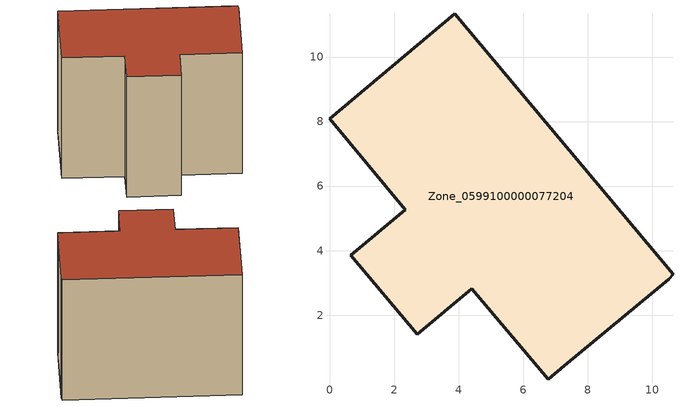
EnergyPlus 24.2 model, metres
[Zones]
Zone_0599100000077204
 floor ground (C_G): 4.41,2.82 2.72,1.41 0.66,3.86 2.35,5.27 0,8.09 3.88,11.34 10.64,3.27 10.51,3.11 7.28,0.43 6.78,0.01 z0.16
 wall outside (C_F): 2.72,1.41 4.41,2.82 6.78,0.01 7.28,0.43 10.51,3.11 10.64,3.27 3.88,11.34 0,8.09 2.35,5.27 0.66,3.86 2.72,1.41 z0.16:8.52
 roof outside (C_R): 7.28,0.43 10.51,3.11 10.64,3.27 3.88,11.34 0,8.09 2.35,5.27 0.66,3.86 2.72,1.41 4.41,2.82 6.78,0.01 z8.52
[BUILDING]
Pand.0599100000077204: North Axis=0; Terrain=City; Loads Convergence Tolerance Value=0.04; Temperature Convergence Tolerance Value=0.4; Solar Distribution=FullExterior; Maximum Number of Warmup Days=25; Minimum Number of Warmup Days=1
[Site:Location]
Rotterdam.The.Hague.AP_ZH_NLD Design_Conditions: Latitude=51.96; Longitude=4.45; Time Zone=1; Elevation=-4.5
[SITE:GROUNDTEMPERATURE:BUILDINGSURFACE]
18, 18, 18, 18, 18, 18, 18, 18, 18, 18, 18, 18
[MATERIAL] Thermal Absorptance=0.9; Solar Absorptance=0.7; Visible Absorptance=0.7
Name | Roughness | Thickness | Conductivity | Density | Specific Heat
G.TC.1975-1991 | MediumSmooth | 0.15 | 0.288461 | 540 | 1210
F.TC.1975-1991 | Rough | 0.3 | 0.230769 | 1920 | 840
R.TC.1975-1991 | MediumRough | 0.2 | 0.153846 | 1500 | 1000
[CONSTRUCTION]
C_G: G.TC.1975-1991
C_F: F.TC.1975-1991
C_R: R.TC.1975-1991
[ZONE]
Zone_0599100000077204: Type=1; Multiplier=1; Ceiling Height=Autocalculate; Volume=Autocalculate; Floor Area=autocalculate; Part of Total Floor Area=Yes
[ZONEINFILTRATION:DESIGNFLOWRATE]
Infil_Zone_0599100000077204: Zone or ZoneList or Space or SpaceList=Zone_0599100000077204; Schedule=AlwaysOn; Design Flow Rate Calculation Method=Flow/Area; Flow Rate per Floor Area=0.003; Constant Term Coefficient=1; Temperature Term Coefficient=0; Velocity Term Coefficient=0; Velocity Squared Term Coefficient=0
[HVACTEMPLATE:ZONE:IDEALLOADSAIRSYSTEM]
Zone_0599100000077204: Maximum Heating Supply Air Temperature=50; Minimum Cooling Supply Air Temperature=13; Maximum Heating Supply Air Humidity Ratio=0.0156; Minimum Cooling Supply Air Humidity Ratio=0.0077; Heating Limit=NoLimit; Cooling Limit=NoLimit; Dehumidification Control Type=ConstantSensibleHeatRatio; Cooling Sensible Heat Ratio=0.7; Dehumidification Setpoint=60; Humidification Control Type=None; Humidification Setpoint=30; Outdoor Air Method=None; Outdoor Air Flow Rate per Person=0.00944; Outdoor Air Flow Rate per Zone Floor Area=0; Outdoor Air Flow Rate per Zone=0; Demand Controlled Ventilation Type=None; Outdoor Air Economizer Type=NoEconomizer; Heat Recovery Type=None; Sensible Heat Recovery Effectiveness=0.7; Latent Heat Recovery Effectiveness=0.65
[ZONECONTROL:THERMOSTAT]
ThermostatControl_Zone_0599100000077204: Zone or ZoneList=Zone_0599100000077204; Control Type Schedule=DualSetpointControlType; Control 1=Thermostat_Zone_0599100000077204; Temperature Difference Between Cutout And Setpoint=0
[THERMOSTATSETPOINT:DUALSETPOINT]
Thermostat_Zone_0599100000077204: Heating Setpoint Temperature Schedule=HeatingSetpoint_Zone_0599100000077204; Cooling Setpoint Temperature Schedule=CoolingSetpoint_Zone_0599100000077204
[SCHEDULE:COMPACT]
HeatingSetpoint_Zone_0599100000077204: Through: 12/31, For: AllDays, Until: 24:00, 21
CoolingSetpoint_Zone_0599100000077204: Through: 12/31, For: AllDays, Until: 24:00, 24
DualSetpointControlType: Through: 12/31, For: AllDays, Until: 24:00, 4
AlwaysOn: Through: 12/31, For: AllDays, Until: 24:00, 1
